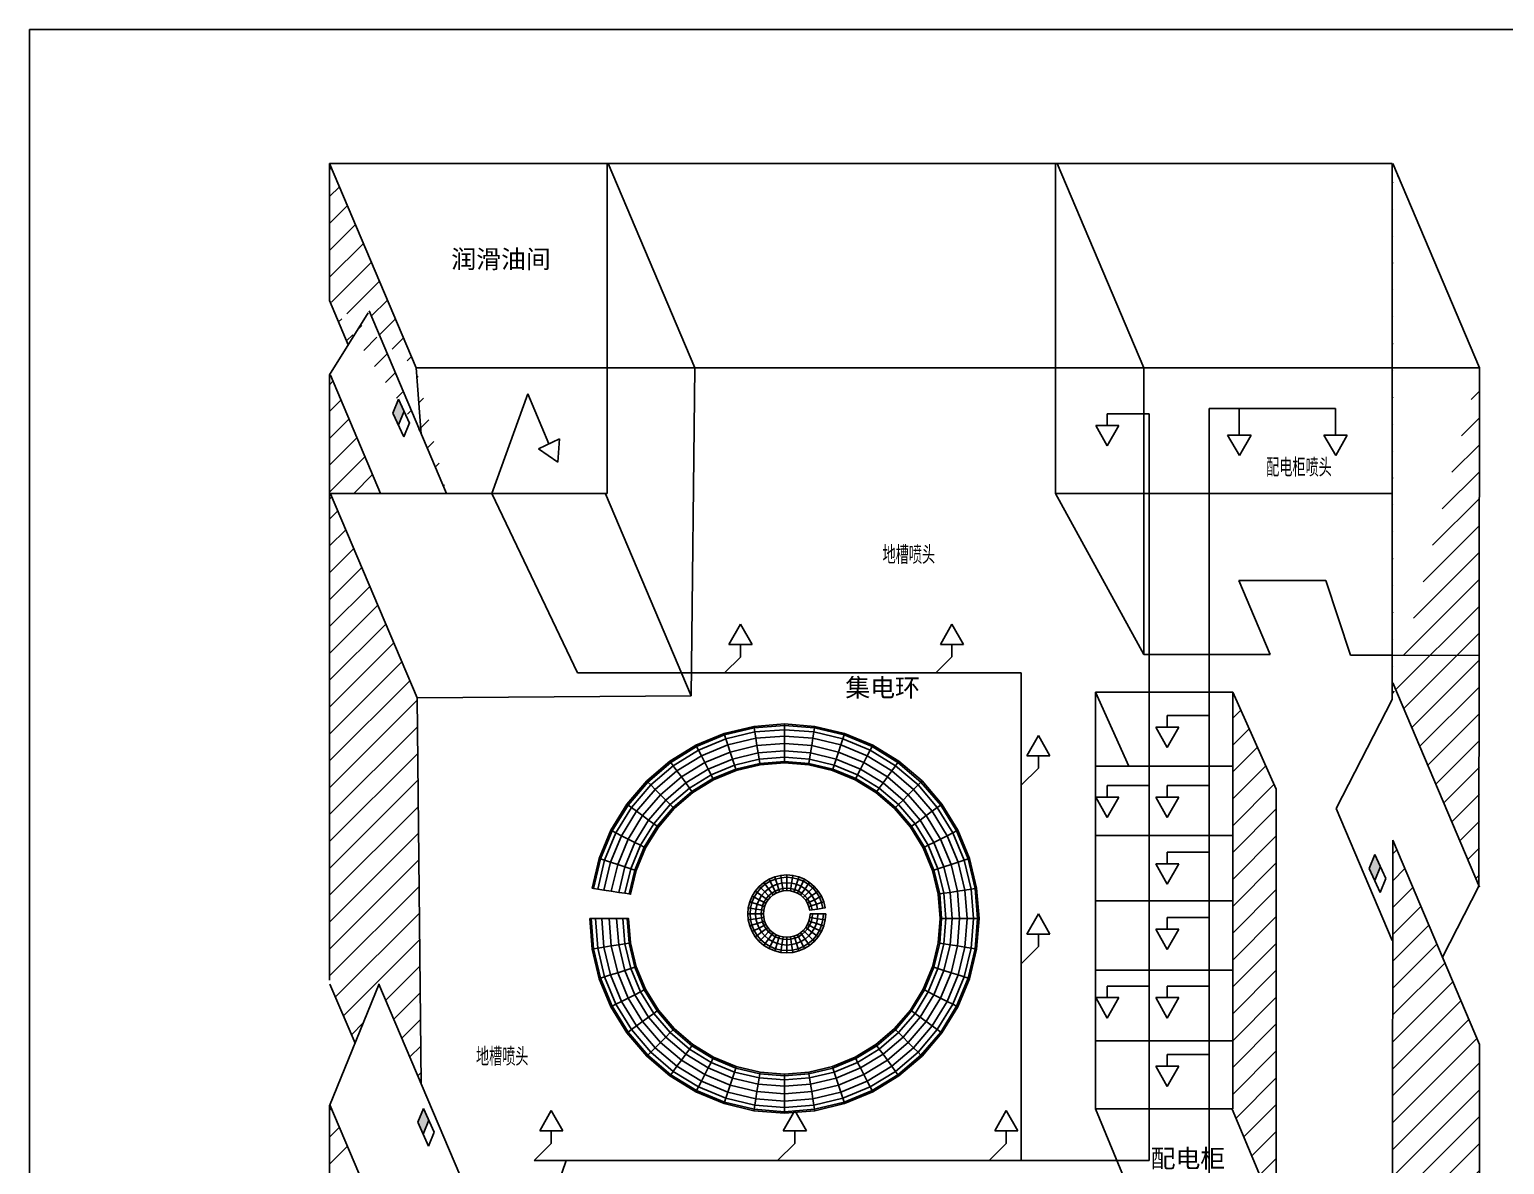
# Model space of a CAD drawing. Extents: x 62072 to 79005, y 47749 to 66939.
# Drawn here: x 71157 to 76006, y 63206 to 66939 of the extents above; entities that cross this region are included whole.
import ezdxf

# ---------------------------------------------------------------- set-up
doc = ezdxf.new("R2010")
doc.units = 0
doc.header["$LTSCALE"] = 1000
doc.header["$MEASUREMENT"] = 0
doc.layers.get('0').update_dxf_attribs({"linetype": 'CONTINUOUS'})
doc.styles.get("Standard").update_dxf_attribs({"font": 'GBENOR', "bigfont": 'GBCBIG'})
pattern_1 = [(45, (57672.68, 54304.64), (-44.19417, 44.19417), [])]

msp = doc.modelspace()

# ---------------------------------------------------------------- hatches: boundary and pattern name
h = msp.add_hatch()
h.set_pattern_fill('ANSI31', color=256, scale=500, style=0)
h.set_pattern_definition(pattern_1)
edge = h.paths.add_edge_path()
edge.add_line((72143.8, 66498), (72428.5, 65826.1))
edge.add_line((72143.8, 66045.1), (72143.8, 66498))
edge.add_line((72143.8, 66047.7), (72205.4, 65902.2))
edge.add_line((72143.8, 65803.5), (72271.1, 66007.4))
edge.add_line((72273.8, 66013), (72528, 65413.1))
edge.add_line((72428.5, 65826.1), (72445.2, 65608.4))
h = msp.add_hatch()
h.set_pattern_fill('ANSI31', color=256, scale=500, style=0)
h.set_pattern_definition(pattern_1)
edge = h.paths.add_edge_path()
edge.add_line((75639, 66498), (75923.6, 65826.1))
edge.add_line((75636.4, 66498), (75636.4, 64735))
edge.add_line((75923.6, 65826.1), (75923.6, 64118.4))
edge.add_line((75639, 64790.2), (75923.6, 64118.4))
for points in [[(72370.8, 65723.1), (72352.3, 65677.3), (72370, 65638.1), (72388.6, 65683.9)], [(75580.4, 64225), (75561.8, 64179.2), (75579.5, 64140), (75598.1, 64185.9)], [(72452.3, 63390.5), (72433.7, 63344.7), (72451.4, 63305.6), (72470, 63351.4)]]:
    msp.add_hatch(color=256).paths.add_polyline_path(points)
h = msp.add_hatch()
h.set_pattern_fill('ANSI31,_O', color=256, scale=500)
h.set_pattern_definition(pattern_1)
edge = h.paths.add_edge_path()
edge.add_line((75256, 63041.4), (75256.1, 64440.8))
edge.add_line((75112.7, 64759), (75256.1, 64440.8))
edge.add_line((75112.7, 64759), (75112.7, 63388.9))
edge.add_line((75111.4, 63387.8), (75256.1, 63041.3))
h = msp.add_hatch()
h.set_pattern_fill('ANSI31', color=256, scale=500, style=0)
h.set_pattern_definition(pattern_1)
edge = h.paths.add_edge_path()
edge.add_line((75639, 64272.7), (75636.4, 62161.6))
edge.add_line((75639, 64272.7), (75923.6, 63600.9))
edge.add_line((75923.6, 63600.9), (75923.6, 61504))
edge.add_line((75639, 62175.9), (75923.6, 61504))

# ---------------------------------------------------------------- linework, layer by layer
for p, q in [((71157.4, 66938.9), (79005.4, 66938.9)), ((71157.4, 66938.9), (71157.4, 61058.3)), ((72143.8, 66498), (72428.5, 65826.1)), ((72143.8, 66045.1), (72143.8, 66498)), ((72143.8, 66498), (75636.4, 66498)), ((72143.8, 66045.1), (72143.8, 66498)), ((72143.8, 66498), (75636.4, 66498)), ((73056.5, 66498), (73056.5, 65413.1)), ((73060.1, 66498), (73344.8, 65826.1)), ((74530.4, 66498), (74530.4, 65412.7)), ((74535.9, 66498), (74820.6, 65826.1)), ((75636.4, 66498), (75636.4, 64735)), ((75636.4, 66498), (75636.4, 64735)), ((75639, 66498), (75923.6, 65826.1)), ((72143.8, 66047.7), (72205.4, 65902.2)), ((72143.8, 65803.5), (72271.1, 66007.4)), ((72273.8, 66013), (72528, 65413.1)), ((72146.4, 65802.1), (72311.2, 65413.1)), ((72428.5, 65826.1), (72445.2, 65608.4)), ((72428.5, 65826.1), (73056.5, 65826.1)), ((73344.8, 65826.1), (73056.5, 65826.1)), ((73344.8, 65826.1), (73332.6, 64747.4)), ((73344.8, 65826.1), (74530.4, 65826.1)), ((74530.4, 65826.1), (74820.6, 65826.1)), ((74820.6, 65826.1), (74820.6, 64883.6)), ((74820.6, 65826.1), (75636.4, 65826.1)), ((75636.4, 65826.1), (75923.6, 65825.9)), ((75922.1, 64120.9), (75923.6, 65825.9)), ((72143.8, 65770.6), (72155, 65781.7)), ((72143.8, 65682.2), (72181.3, 65719.7)), ((72352.3, 65677.3), (72370.8, 65723.1)), ((72370.8, 65723.1), (72406.4, 65644.5)), ((72143.8, 65593.8), (72207.6, 65657.6)), ((72352.2, 65677.4), (72387.8, 65598.8)), ((72370, 65638.1), (72388.6, 65683.9)), ((72387.8, 65598.8), (72406.4, 65644.7)), ((74662.3, 65635.9), (74700.3, 65569)), ((74662.3, 65635.9), (74738.3, 65635.9)), ((74738.3, 65635.9), (74700.3, 65569)), ((75135.2, 65538.1), (75096, 65604.3)), ((75172.9, 65604.1), (75096, 65604.3)), ((75451.8, 65538.1), (75412.6, 65604.3)), ((75489.5, 65604.1), (75412.6, 65604.3)), ((72143.8, 65505.4), (72233.9, 65595.5)), ((72830.7, 65559.8), (72899.5, 65592.3)), ((72830.7, 65559.8), (72893.7, 65515.6)), ((72899.5, 65592.3), (72893.7, 65515.6)), ((75172.9, 65604.1), (75135.2, 65538.1)), ((75489.5, 65604.1), (75451.8, 65538.1)), ((72143.8, 65417), (72260.2, 65533.4)), ((72223.2, 65413.1), (72285, 65474.9)), ((73056.5, 65413.1), (72143.8, 65413.1)), ((72146.9, 65412.1), (72431.6, 64740.3)), ((73051, 65412.1), (73332.6, 64747.4)), ((74530.4, 65412.7), (75636.4, 65412.7)), ((74530.4, 65412.7), (74820.6, 64883.6)), ((72143.8, 65394.4), (72151.3, 65401.8)), ((72143.8, 65328.6), (72170.9, 65355.7)), ((72143.8, 65328.6), (72170.9, 65355.7)), ((72143.8, 65240.2), (72197.2, 65293.6)), ((72143.8, 65240.2), (72197.2, 65293.6)), ((72143.8, 65151.9), (72223.5, 65231.5)), ((72143.8, 65151.9), (72223.5, 65231.5)), ((72143.8, 65063.5), (72249.8, 65169.4)), ((72143.8, 65063.5), (72249.8, 65169.4)), ((75132.7, 65126.1), (75235.5, 64883.6)), ((75132.7, 65126.1), (75419, 65126.1)), ((75419, 65126.1), (75500.1, 64880.5)), ((72143.8, 64975.1), (72276.1, 65107.3)), ((72143.8, 64975.1), (72276.1, 65107.3)), ((72143.8, 64886.7), (72302.4, 65045.2)), ((72143.8, 64886.7), (72302.4, 65045.2)), ((72143.8, 64798.3), (72328.7, 64983.2)), ((72143.8, 64798.3), (72328.7, 64983.2)), ((73456.8, 64916.2), (73494.9, 64983.1)), ((73532.9, 64916.2), (73494.9, 64983.1)), ((74151.8, 64916.3), (74189.8, 64983.2)), ((74227.8, 64916.3), (74189.8, 64983.2)), ((72143.8, 64709.9), (72355, 64921.1)), ((72143.8, 64709.9), (72355, 64921.1)), ((73456.8, 64916.2), (73532.9, 64916.2)), ((74151.8, 64916.3), (74227.8, 64916.3)), ((74820.6, 64883.6), (75235.5, 64883.6)), ((75500.1, 64880.5), (75636.4, 64880.5)), ((75636.4, 64880.5), (75922.8, 64880.2)), ((72143.8, 64621.5), (72381.3, 64859)), ((72143.8, 64621.5), (72381.3, 64859)), ((72143.8, 64533.1), (72407.6, 64796.9)), ((72143.8, 64533.1), (72407.6, 64796.9)), ((75639, 64790.2), (75923.6, 64118.4)), ((72143.8, 64444.8), (72431.7, 64732.6)), ((72431.6, 64740.3), (73332.6, 64747.4)), ((72431.6, 64740.3), (72445, 63471.4)), ((74662, 64759), (74771.5, 64516)), ((74662, 63388.9), (74662, 64759)), ((74662, 64759), (75112.7, 64759)), ((75112.7, 64759), (75112.7, 63388.9)), ((75112.7, 64759), (75256.1, 64440.8)), ((75636.4, 64735), (75452.8, 64377.2)), ((72143.8, 64356.4), (72432.6, 64645.1)), ((74859.7, 64644.1), (74897.7, 64577.2)), ((74859.7, 64644.1), (74935.8, 64644.1)), ((74935.8, 64644.1), (74897.7, 64577.2)), ((74435.8, 64550.4), (74473.9, 64617.3)), ((74511.9, 64550.4), (74473.9, 64617.3)), ((72143.8, 64268), (72433.5, 64557.7)), ((74435.8, 64550.4), (74511.9, 64550.4)), ((74662, 64516), (75112.7, 64516)), ((72143.8, 64179.6), (72434.4, 64470.2)), ((75256, 63041.4), (75256.1, 64440.8)), ((74662.3, 64414.3), (74700.3, 64347.4)), ((74662.3, 64414.3), (74738.3, 64414.3)), ((74738.3, 64414.3), (74700.3, 64347.4)), ((74859.7, 64414.3), (74897.7, 64347.4)), ((74859.7, 64414.3), (74935.8, 64414.3)), ((74935.8, 64414.3), (74897.7, 64347.4)), ((72143.8, 64091.2), (72435.4, 64382.7)), ((75452.8, 64377.2), (75636.4, 63942.7)), ((72143.8, 64002.8), (72436.3, 64295.3)), ((74662, 64287.5), (75112.7, 64287.5)), ((75639, 64272.7), (75636.4, 62161.6)), ((75639, 64272.7), (75923.6, 63600.9)), ((72143.8, 63914.4), (72437.2, 64207.8)), ((75561.8, 64179.2), (75580.4, 64225)), ((75580.4, 64225), (75616, 64146.5)), ((74859.7, 64195.2), (74897.7, 64128.3)), ((74859.7, 64195.2), (74935.8, 64195.2)), ((74935.8, 64195.2), (74897.7, 64128.3)), ((75561.7, 64179.3), (75597.4, 64100.8)), ((75579.5, 64140), (75598.1, 64185.9)), ((72143.8, 63826), (72438.1, 64120.3)), ((75597.4, 64100.8), (75615.9, 64146.6)), ((75922.1, 64120.9), (75802.2, 63887.3)), ((74662, 64073.3), (75112.7, 64073.3)), ((72163.1, 63756.9), (72439, 64032.9)), ((74435.8, 63963.6), (74473.9, 64030.5)), ((74511.9, 63963.6), (74473.9, 64030.5)), ((74435.8, 63963.6), (74511.9, 63963.6)), ((74859.7, 63979.9), (74897.7, 63913)), ((74859.7, 63979.9), (74935.8, 63979.9)), ((74935.8, 63979.9), (74897.7, 63913)), ((72189.4, 63694.8), (72440, 63945.4)), ((72328.7, 63745.8), (72440.9, 63857.9)), ((74662, 63845.2), (75112.7, 63845.2)), ((72143.8, 63398.6), (72306.5, 63800.3)), ((72145, 63799.4), (72227.4, 63605)), ((72306, 63799.4), (72590.7, 63127.5)), ((72355, 63683.7), (72441.8, 63770.5)), ((74662.3, 63754.5), (74700.3, 63687.6)), ((74662.3, 63754.5), (74738.3, 63754.5)), ((74738.3, 63754.5), (74700.3, 63687.6)), ((74859.7, 63754.5), (74897.7, 63687.6)), ((74859.7, 63754.5), (74935.8, 63754.5)), ((74935.8, 63754.5), (74897.7, 63687.6)), ((72215.7, 63632.7), (72254.3, 63671.3)), ((72381.3, 63621.6), (72442.7, 63683)), ((72407.6, 63559.5), (72443.7, 63595.5)), ((74662, 63612.4), (75112.7, 63612.4)), ((75923.6, 63600.9), (75923.6, 61504)), ((74859.7, 63529.4), (74897.7, 63462.5)), ((74859.7, 63529.4), (74935.8, 63529.4)), ((74935.8, 63529.4), (74897.7, 63462.5)), ((72433.9, 63497.4), (72444.6, 63508.1)), ((72143.8, 62161.6), (72143.8, 63398.6)), ((72143.8, 63384.1), (72150.1, 63390.4)), ((72145, 63402.5), (72412.5, 62771.2)), ((72433.7, 63344.7), (72452.3, 63390.5)), ((72452.3, 63390.5), (72487.9, 63312)), ((72834.6, 63316.2), (72872.6, 63383)), ((72910.7, 63316.2), (72872.6, 63383)), ((73635.2, 63316.2), (73673.3, 63383.1)), ((73711.3, 63316.2), (73673.3, 63383.1)), ((74330.2, 63316.3), (74368.2, 63383.2)), ((74406.2, 63316.3), (74368.2, 63383.2)), ((74662, 63388.9), (75112.7, 63388.9)), ((74662, 63388.9), (74805.7, 63041.3)), ((75111.4, 63387.8), (75256.1, 63041.3)), ((72143.8, 63295.7), (72176.4, 63328.3)), ((72433.6, 63344.8), (72469.3, 63266.3)), ((72451.4, 63305.6), (72470, 63351.4)), ((72469.3, 63266.3), (72487.8, 63312.1)), ((72834.6, 63316.2), (72910.7, 63316.2)), ((73635.2, 63316.2), (73711.3, 63316.2)), ((74330.2, 63316.3), (74406.2, 63316.3)), ((72143.8, 63207.3), (72202.7, 63266.2))]:
    msp.add_line(p, q)
at = {"color": 1}
for p, q in [((72677.7, 65413.1), (72795.3, 65740.8)), ((72795.3, 65740.8), (72865.1, 65576)), ((74700.3, 65674.3), (74838.2, 65674.3)), ((74700.3, 65674.3), (74700.3, 65635.9)), ((74838.2, 65674.3), (74838.2, 64516)), ((75035.7, 65692.1), (75035.7, 62918.9)), ((75035.7, 65692.1), (75451, 65692.1)), ((75134.4, 65692.1), (75134.4, 65604.2)), ((75451, 65692.1), (75451, 65604.2)), ((72677.7, 65413.1), (72959.1, 64822.8)), ((73494.9, 64874.9), (73494.9, 64916.2)), ((74189.8, 64875), (74189.8, 64916.3)), ((73442.4, 64822.8), (73494.9, 64874.9)), ((74137.2, 64822.8), (74189.8, 64875)), ((72959.1, 64822.8), (74417.4, 64822.8)), ((74417.4, 64822.8), (74417.4, 63218.9)), ((74897.7, 64682.5), (75035.7, 64682.5)), ((74897.7, 64682.5), (74897.7, 64644.1)), ((74473.9, 64509.1), (74473.9, 64550.4)), ((74417.4, 64453), (74473.9, 64509.1)), ((74838.2, 64518.4), (74838.2, 63218.9)), ((74700.3, 64452.7), (74838.2, 64452.7)), ((74700.3, 64452.7), (74700.3, 64414.3)), ((74897.7, 64452.7), (75035.7, 64452.7)), ((74897.7, 64452.7), (74897.7, 64414.3)), ((74897.7, 64233.5), (75035.7, 64233.5)), ((74897.7, 64233.5), (74897.7, 64195.2)), ((74897.7, 64018.3), (75035.7, 64018.3)), ((74897.7, 64018.3), (74897.7, 63979.9)), ((74473.9, 63922.3), (74473.9, 63963.6)), ((74417.4, 63866.2), (74473.9, 63922.3)), ((74700.3, 63792.8), (74838.2, 63792.8)), ((74700.3, 63792.8), (74700.3, 63754.5)), ((74897.7, 63792.8), (75035.7, 63792.8)), ((74897.7, 63792.8), (74897.7, 63754.5)), ((74897.7, 63567.7), (75035.7, 63567.7)), ((74897.7, 63567.7), (74897.7, 63529.4)), ((72872.6, 63274.8), (72872.6, 63316.2)), ((73673.3, 63274.9), (73673.3, 63316.2)), ((74368.2, 63275), (74368.2, 63316.3)), ((72816.2, 63218.7), (72872.6, 63274.8)), ((73616.8, 63218.8), (73673.3, 63274.9)), ((74311.7, 63218.9), (74368.2, 63275)), ((72706, 62595.7), (72921.2, 63218.8)), ((74838.2, 63218.9), (72816.2, 63218.7))]:
    msp.add_line(p, q, dxfattribs=at)
msp.add_lwpolyline([(72143.8, 63812.1), (72143.8, 65803.5)])
at = {"lineweight": 80}
for points in [[(75448.8, 65448.4, 0, 0, 0), (75211.1, 65448.4, 0, 0, 0), (75170.4, 65525.6, 13.3, 0, 0), (75147.2, 65569.8, 0, 0, 0)], [(73982.9, 65137.3, 0, 0, 0), (74114.3, 65137.3, 0, 0, 0), (74155, 65060.1, 13.3, 0, 0), (74178.3, 65015.9, 0, 0, 0)], [(72646.2, 63486.8, 0, 0, 0), (72777.6, 63486.8, 0, 0, 0), (72818.3, 63409.6, 13.3, 0, 0), (72841.5, 63365.4, 0, 0, 0)]]:
    msp.add_lwpolyline(points, format="xyseb", dxfattribs=at)
msp.add_lwpolyline([(74096.7, 64721.5, 0, 0, 0), (73837.9, 64721.5, 0, 0, 0), (73739.3, 64651.8, 13.3, 0, 0), (73698.5, 64623, 0, 0, 0)], format="xyseb")

# ---------------------------------------------------------------- texts
at = {"char_height": 60, "attachment_point": 1}
for s, insert, width in [('{\\f\uffbfﾬￌ￥_GB2312|b0|i0|c134|p49;润滑油间}', (72543.7, 66213.8), 327.339), ('配电柜喷头', (75222.6, 65528.3), 778.513), ('地槽喷头', (73961.7, 65240.9), 778.513), ('{\\f\uffbfﾬￌ￥_GB2312|b0|i0|c134|p49;集电环}', (73839.1, 64804.2), 275.596), ('地槽喷头', (72625, 63590.4), 778.513), ('{\\f\uffbfﾬￌ￥_GB2312|b0|i0|c134|p49;配电柜}', (74842.7, 63255.7), 275.596)]:
    msp.add_mtext(s, dxfattribs=dict(at, insert=insert, width=width))

# ---------------------------------------------------------------- meshes
mesh = msp.add_polymesh((9, 9))
for k, corner in enumerate([(74156.7, 64390.8, -67.5), (74152.7, 64388, -92), (74141.5, 64379.8, -112.7), (74124.7, 64367.6, -126.6), (74104.9, 64353.2, -131.5), (74085.1, 64338.8, -126.6), (74068.3, 64326.6, -112.7), (74057, 64318.5, -92), (74053.1, 64315.6, -67.5), (74091.4, 64467.2, -67.5), (74088, 64463.8, -92), (74078.2, 64454, -112.7), (74063.5, 64439.3, -126.6), (74046.2, 64422, -131.5), (74028.9, 64404.6, -126.6), (74014.2, 64390, -112.7), (74004.4, 64380.1, -92), (74000.9, 64376.7, -67.5), (74015.1, 64532.4, -67.5), (74012.2, 64528.5, -92), (74004.1, 64517.3, -112.7), (73991.9, 64500.5, -126.6), (73977.5, 64480.7, -131.5), (73963.1, 64460.8, -126.6), (73950.9, 64444, -112.7), (73942.7, 64432.8, -92), (73939.8, 64428.9, -67.5), (73929.4, 64584.9, -67.5), (73927.2, 64580.6, -92), (73920.9, 64568.2, -112.7), (73911.5, 64549.7, -126.6), (73900.4, 64527.9, -131.5), (73889.3, 64506.1, -126.6), (73879.8, 64487.6, -112.7), (73873.5, 64475.2, -92), (73871.3, 64470.9, -67.5), (73836.7, 64623.3, -67.5), (73835.2, 64618.7, -92), (73830.9, 64605.5, -112.7), (73824.5, 64585.8, -126.6), (73816.9, 64562.5, -131.5), (73809.3, 64539.2, -126.6), (73802.9, 64519.4, -112.7), (73798.6, 64506.2, -92), (73797.1, 64501.6, -67.5), (73739, 64646.8, -67.5), (73738.2, 64642, -92), (73736.1, 64628.3, -112.7), (73732.8, 64607.8, -126.6), (73729, 64583.6, -131.5), (73725.2, 64559.4, -126.6), (73721.9, 64538.9, -112.7), (73719.7, 64525.2, -92), (73719, 64520.4, -67.5), (73638.9, 64654.7, -67.5), (73638.9, 64649.8, -92), (73638.9, 64635.9, -112.7), (73638.9, 64615.1, -126.6), (73638.9, 64590.7, -131.5), (73638.9, 64566.2, -126.6), (73638.9, 64545.4, -112.7), (73638.9, 64531.5, -92), (73638.9, 64526.7, -67.5), (73538.8, 64646.8, -67.5), (73539.5, 64642, -92), (73541.7, 64628.3, -112.7), (73545, 64607.8, -126.6), (73548.8, 64583.6, -131.5), (73552.6, 64559.4, -126.6), (73555.9, 64538.9, -112.7), (73558, 64525.2, -92), (73558.8, 64520.4, -67.5), (73441.1, 64623.3, -67.5), (73442.6, 64618.7, -92), (73446.9, 64605.5, -112.7), (73453.3, 64585.8, -126.6), (73460.9, 64562.5, -131.5), (73468.5, 64539.2, -126.6), (73474.9, 64519.4, -112.7), (73479.2, 64506.2, -92), (73480.7, 64501.6, -67.5)]):
    mesh.set_mesh_vertex(divmod(k, 9), corner)
mesh = msp.add_polymesh((9, 8))
for k, corner in enumerate([(74053.1, 64315.6, -67.5), (74057, 64318.5, -43), (74068.3, 64326.6, -22.2), (74085.1, 64338.8, -8.4), (74104.9, 64353.2, -3.5), (74124.7, 64367.6, -8.4), (74141.5, 64379.8, -22.2), (74152.7, 64388, -43), (74000.9, 64376.7, -67.5), (74004.4, 64380.1, -43), (74014.2, 64390, -22.2), (74028.9, 64404.6, -8.4), (74046.2, 64422, -3.5), (74063.5, 64439.3, -8.4), (74078.2, 64454, -22.2), (74088, 64463.8, -43), (73939.8, 64428.9, -67.5), (73942.7, 64432.8, -43), (73950.9, 64444, -22.2), (73963.1, 64460.8, -8.4), (73977.5, 64480.7, -3.5), (73991.9, 64500.5, -8.4), (74004.1, 64517.3, -22.2), (74012.2, 64528.5, -43), (73871.3, 64470.9, -67.5), (73873.5, 64475.2, -43), (73879.8, 64487.6, -22.2), (73889.3, 64506.1, -8.4), (73900.4, 64527.9, -3.5), (73911.5, 64549.7, -8.4), (73920.9, 64568.2, -22.2), (73927.2, 64580.6, -43), (73797.1, 64501.6, -67.5), (73798.6, 64506.2, -43), (73802.9, 64519.4, -22.2), (73809.3, 64539.2, -8.4), (73816.9, 64562.5, -3.5), (73824.5, 64585.8, -8.4), (73830.9, 64605.5, -22.2), (73835.2, 64618.7, -43), (73719, 64520.4, -67.5), (73719.7, 64525.2, -43), (73721.9, 64538.9, -22.2), (73725.2, 64559.4, -8.4), (73729, 64583.6, -3.5), (73732.8, 64607.8, -8.4), (73736.1, 64628.3, -22.2), (73738.2, 64642, -43), (73638.9, 64526.7, -67.5), (73638.9, 64531.5, -43), (73638.9, 64545.4, -22.2), (73638.9, 64566.2, -8.4), (73638.9, 64590.7, -3.5), (73638.9, 64615.1, -8.4), (73638.9, 64635.9, -22.2), (73638.9, 64649.8, -43), (73558.8, 64520.4, -67.5), (73558, 64525.2, -43), (73555.9, 64538.9, -22.2), (73552.6, 64559.4, -8.4), (73548.8, 64583.6, -3.5), (73545, 64607.8, -8.4), (73541.7, 64628.3, -22.2), (73539.5, 64642, -43), (73480.7, 64501.6, -67.5), (73479.2, 64506.2, -43), (73474.9, 64519.4, -22.2), (73468.5, 64539.2, -8.4), (73460.9, 64562.5, -3.5), (73453.3, 64585.8, -8.4), (73446.9, 64605.5, -22.2), (73442.6, 64618.7, -43)]):
    mesh.set_mesh_vertex(divmod(k, 8), corner)
mesh = msp.add_polymesh((8, 9))
for k, corner in enumerate([(73441.1, 64623.3, -67.5), (73442.6, 64618.7, -92), (73446.9, 64605.5, -112.7), (73453.3, 64585.8, -126.6), (73460.9, 64562.5, -131.5), (73468.5, 64539.2, -126.6), (73474.9, 64519.4, -112.7), (73479.2, 64506.2, -92), (73480.7, 64501.6, -67.5), (73348.3, 64584.9, -67.5), (73350.5, 64580.6, -92), (73356.8, 64568.2, -112.7), (73366.3, 64549.7, -126.6), (73377.4, 64527.9, -131.5), (73388.5, 64506.1, -126.6), (73397.9, 64487.6, -112.7), (73404.2, 64475.2, -92), (73406.4, 64470.9, -67.5), (73262.7, 64532.4, -67.5), (73265.6, 64528.5, -92), (73273.7, 64517.3, -112.7), (73285.9, 64500.5, -126.6), (73300.3, 64480.7, -131.5), (73314.7, 64460.8, -126.6), (73326.9, 64444, -112.7), (73335.1, 64432.8, -92), (73337.9, 64428.9, -67.5), (73186.3, 64467.2, -67.5), (73189.8, 64463.8, -92), (73199.6, 64454, -112.7), (73214.3, 64439.3, -126.6), (73231.6, 64422, -131.5), (73248.9, 64404.6, -126.6), (73263.6, 64390, -112.7), (73273.4, 64380.1, -92), (73276.9, 64376.7, -67.5), (73121.1, 64390.8, -67.5), (73125.1, 64388, -92), (73136.3, 64379.8, -112.7), (73153.1, 64367.6, -126.6), (73172.9, 64353.2, -131.5), (73192.7, 64338.8, -126.6), (73209.5, 64326.6, -112.7), (73220.7, 64318.5, -92), (73224.7, 64315.6, -67.5), (73068.6, 64305.2, -67.5), (73073, 64303, -92), (73085.3, 64296.7, -112.7), (73103.8, 64287.3, -126.6), (73125.7, 64276.2, -131.5), (73147.5, 64265, -126.6), (73166, 64255.6, -112.7), (73178.4, 64249.3, -92), (73182.7, 64247.1, -67.5), (73030.2, 64212.4, -67.5), (73034.8, 64210.9, -92), (73048, 64206.6, -112.7), (73067.8, 64200.2, -126.6), (73091.1, 64192.7, -131.5), (73114.4, 64185.1, -126.6), (73134.1, 64178.7, -112.7), (73147.3, 64174.4, -92), (73151.9, 64172.9, -67.5), (73006.8, 64114.8, -67.5), (73011.6, 64114, -92), (73025.3, 64111.8, -112.7), (73045.8, 64108.6, -126.6), (73070, 64104.8, -131.5), (73094.2, 64100.9, -126.6), (73114.7, 64097.7, -112.7), (73128.4, 64095.5, -92), (73133.2, 64094.8, -67.5)]):
    mesh.set_mesh_vertex(divmod(k, 9), corner)
mesh = msp.add_polymesh((8, 8))
for k, corner in enumerate([(73480.7, 64501.6, -67.5), (73479.2, 64506.2, -43), (73474.9, 64519.4, -22.2), (73468.5, 64539.2, -8.4), (73460.9, 64562.5, -3.5), (73453.3, 64585.8, -8.4), (73446.9, 64605.5, -22.2), (73442.6, 64618.7, -43), (73406.4, 64470.9, -67.5), (73404.2, 64475.2, -43), (73397.9, 64487.6, -22.2), (73388.5, 64506.1, -8.4), (73377.4, 64527.9, -3.5), (73366.3, 64549.7, -8.4), (73356.8, 64568.2, -22.2), (73350.5, 64580.6, -43), (73337.9, 64428.9, -67.5), (73335.1, 64432.8, -43), (73326.9, 64444, -22.2), (73314.7, 64460.8, -8.4), (73300.3, 64480.7, -3.5), (73285.9, 64500.5, -8.4), (73273.7, 64517.3, -22.2), (73265.6, 64528.5, -43), (73276.9, 64376.7, -67.5), (73273.4, 64380.1, -43), (73263.6, 64390, -22.2), (73248.9, 64404.6, -8.4), (73231.6, 64422, -3.5), (73214.3, 64439.3, -8.4), (73199.6, 64454, -22.2), (73189.8, 64463.8, -43), (73224.7, 64315.6, -67.5), (73220.7, 64318.5, -43), (73209.5, 64326.6, -22.2), (73192.7, 64338.8, -8.4), (73172.9, 64353.2, -3.5), (73153.1, 64367.6, -8.4), (73136.3, 64379.8, -22.2), (73125.1, 64388, -43), (73182.7, 64247.1, -67.5), (73178.4, 64249.3, -43), (73166, 64255.6, -22.2), (73147.5, 64265, -8.4), (73125.7, 64276.2, -3.5), (73103.8, 64287.3, -8.4), (73085.3, 64296.7, -22.2), (73073, 64303, -43), (73151.9, 64172.9, -67.5), (73147.3, 64174.4, -43), (73134.1, 64178.7, -22.2), (73114.4, 64185.1, -8.4), (73091.1, 64192.7, -3.5), (73067.8, 64200.2, -8.4), (73048, 64206.6, -22.2), (73034.8, 64210.9, -43), (73133.2, 64094.8, -67.5), (73128.4, 64095.5, -43), (73114.7, 64097.7, -22.2), (73094.2, 64100.9, -8.4), (73070, 64104.8, -3.5), (73045.8, 64108.6, -8.4), (73025.3, 64111.8, -22.2), (73011.6, 64114, -43)]):
    mesh.set_mesh_vertex(divmod(k, 8), corner)
mesh = msp.add_polymesh((9, 9))
for k, corner in enumerate([(74156.7, 63638.5, -67.5), (74152.7, 63641.3, -92), (74141.5, 63649.5, -112.7), (74124.7, 63661.7, -126.6), (74104.9, 63676.1, -131.5), (74085.1, 63690.5, -126.6), (74068.3, 63702.7, -112.7), (74057, 63710.8, -92), (74053.1, 63713.7, -67.5), (74209.1, 63724.1, -67.5), (74204.8, 63726.3, -92), (74192.4, 63732.6, -112.7), (74173.9, 63742, -126.6), (74152.1, 63753.2, -131.5), (74130.3, 63764.3, -126.6), (74111.8, 63773.7, -112.7), (74099.4, 63780, -92), (74095.1, 63782.2, -67.5), (74247.6, 63816.9, -67.5), (74242.9, 63818.4, -92), (74229.7, 63822.7, -112.7), (74210, 63829.1, -126.6), (74186.7, 63836.7, -131.5), (74163.4, 63844.2, -126.6), (74143.7, 63850.6, -112.7), (74130.5, 63854.9, -92), (74125.8, 63856.4, -67.5), (74271, 63914.5, -67.5), (74266.2, 63915.3, -92), (74252.5, 63917.5, -112.7), (74232, 63920.7, -126.6), (74207.8, 63924.6, -131.5), (74183.6, 63928.4, -126.6), (74163.1, 63931.6, -112.7), (74149.4, 63933.8, -92), (74144.6, 63934.6, -67.5), (74278.9, 64014.7, -67.5), (74274, 64014.7, -92), (74260.1, 64014.7, -112.7), (74239.4, 64014.7, -126.6), (74214.9, 64014.7, -131.5), (74190.4, 64014.7, -126.6), (74169.6, 64014.7, -112.7), (74155.8, 64014.7, -92), (74150.9, 64014.7, -67.5), (74271, 64114.8, -67.5), (74266.2, 64114, -92), (74252.5, 64111.8, -112.7), (74232, 64108.6, -126.6), (74207.8, 64104.8, -131.5), (74183.6, 64100.9, -126.6), (74163.1, 64097.7, -112.7), (74149.4, 64095.5, -92), (74144.6, 64094.8, -67.5), (74247.6, 64212.4, -67.5), (74242.9, 64210.9, -92), (74229.7, 64206.6, -112.7), (74210, 64200.2, -126.6), (74186.7, 64192.7, -131.5), (74163.4, 64185.1, -126.6), (74143.7, 64178.7, -112.7), (74130.5, 64174.4, -92), (74125.8, 64172.9, -67.5), (74209.1, 64305.2, -67.5), (74204.8, 64303, -92), (74192.4, 64296.7, -112.7), (74173.9, 64287.3, -126.6), (74152.1, 64276.2, -131.5), (74130.3, 64265, -126.6), (74111.8, 64255.6, -112.7), (74099.4, 64249.3, -92), (74095.1, 64247.1, -67.5), (74156.7, 64390.8, -67.5), (74152.7, 64388, -92), (74141.5, 64379.8, -112.7), (74124.7, 64367.6, -126.6), (74104.9, 64353.2, -131.5), (74085.1, 64338.8, -126.6), (74068.3, 64326.6, -112.7), (74057, 64318.5, -92), (74053.1, 64315.6, -67.5)]):
    mesh.set_mesh_vertex(divmod(k, 9), corner)
mesh = msp.add_polymesh((9, 8))
for k, corner in enumerate([(74053.1, 63713.7, -67.5), (74057, 63710.8, -43), (74068.3, 63702.7, -22.2), (74085.1, 63690.5, -8.4), (74104.9, 63676.1, -3.5), (74124.7, 63661.7, -8.4), (74141.5, 63649.5, -22.2), (74152.7, 63641.3, -43), (74095.1, 63782.2, -67.5), (74099.4, 63780, -43), (74111.8, 63773.7, -22.2), (74130.3, 63764.3, -8.4), (74152.1, 63753.2, -3.5), (74173.9, 63742, -8.4), (74192.4, 63732.6, -22.2), (74204.8, 63726.3, -43), (74125.8, 63856.4, -67.5), (74130.5, 63854.9, -43), (74143.7, 63850.6, -22.2), (74163.4, 63844.2, -8.4), (74186.7, 63836.7, -3.5), (74210, 63829.1, -8.4), (74229.7, 63822.7, -22.2), (74242.9, 63818.4, -43), (74144.6, 63934.6, -67.5), (74149.4, 63933.8, -43), (74163.1, 63931.6, -22.2), (74183.6, 63928.4, -8.4), (74207.8, 63924.6, -3.5), (74232, 63920.7, -8.4), (74252.5, 63917.5, -22.2), (74266.2, 63915.3, -43), (74150.9, 64014.7, -67.5), (74155.8, 64014.7, -43), (74169.6, 64014.7, -22.2), (74190.4, 64014.7, -8.4), (74214.9, 64014.7, -3.5), (74239.4, 64014.7, -8.4), (74260.1, 64014.7, -22.2), (74274, 64014.7, -43), (74144.6, 64094.8, -67.5), (74149.4, 64095.5, -43), (74163.1, 64097.7, -22.2), (74183.6, 64100.9, -8.4), (74207.8, 64104.8, -3.5), (74232, 64108.6, -8.4), (74252.5, 64111.8, -22.2), (74266.2, 64114, -43), (74125.8, 64172.9, -67.5), (74130.5, 64174.4, -43), (74143.7, 64178.7, -22.2), (74163.4, 64185.1, -8.4), (74186.7, 64192.7, -3.5), (74210, 64200.2, -8.4), (74229.7, 64206.6, -22.2), (74242.9, 64210.9, -43), (74095.1, 64247.1, -67.5), (74099.4, 64249.3, -43), (74111.8, 64255.6, -22.2), (74130.3, 64265, -8.4), (74152.1, 64276.2, -3.5), (74173.9, 64287.3, -8.4), (74192.4, 64296.7, -22.2), (74204.8, 64303, -43), (74053.1, 64315.6, -67.5), (74057, 64318.5, -43), (74068.3, 64326.6, -22.2), (74085.1, 64338.8, -8.4), (74104.9, 64353.2, -3.5), (74124.7, 64367.6, -8.4), (74141.5, 64379.8, -22.2), (74152.7, 64388, -43)]):
    mesh.set_mesh_vertex(divmod(k, 8), corner)
mesh = msp.add_polymesh((9, 8))
for k, corner in enumerate([(73584.7, 64075.2, -135), (73578.6, 64079.6, -153.1), (73563.9, 64090.3, -160.6), (73549.3, 64100.9, -153.1), (73543.2, 64105.3, -135), (73549.3, 64100.9, -116.9), (73563.9, 64090.3, -109.4), (73578.6, 64079.6, -116.9), (73592.5, 64084.4, -135), (73587.2, 64089.7, -153.1), (73574.4, 64102.5, -160.6), (73561.6, 64115.3, -153.1), (73556.3, 64120.6, -135), (73561.6, 64115.3, -116.9), (73574.4, 64102.5, -109.4), (73587.2, 64089.7, -116.9), (73601.6, 64092.2, -135), (73597.2, 64098.3, -153.1), (73586.6, 64112.9, -160.6), (73576, 64127.6, -153.1), (73571.5, 64133.6, -135), (73576, 64127.6, -116.9), (73586.6, 64112.9, -109.4), (73597.2, 64098.3, -116.9), (73611.9, 64098.5, -135), (73608.5, 64105.2, -153.1), (73600.3, 64121.3, -160.6), (73592.1, 64137.4, -153.1), (73588.7, 64144.1, -135), (73592.1, 64137.4, -116.9), (73600.3, 64121.3, -109.4), (73608.5, 64105.2, -116.9), (73623.1, 64103.1, -135), (73620.7, 64110.2, -153.1), (73615.1, 64127.5, -160.6), (73609.5, 64144.7, -153.1), (73607.2, 64151.8, -135), (73609.5, 64144.7, -116.9), (73615.1, 64127.5, -109.4), (73620.7, 64110.2, -116.9), (73634.8, 64105.9, -135), (73633.6, 64113.3, -153.1), (73630.8, 64131.2, -160.6), (73627.9, 64149.1, -153.1), (73626.8, 64156.5, -135), (73627.9, 64149.1, -116.9), (73630.8, 64131.2, -109.4), (73633.6, 64113.3, -116.9), (73646.8, 64106.9, -135), (73646.8, 64114.4, -153.1), (73646.8, 64132.5, -160.6), (73646.8, 64150.6, -153.1), (73646.8, 64158.1, -135), (73646.8, 64150.6, -116.9), (73646.8, 64132.5, -109.4), (73646.8, 64114.4, -116.9), (73658.8, 64105.9, -135), (73660, 64113.3, -153.1), (73662.8, 64131.2, -160.6), (73665.6, 64149.1, -153.1), (73666.8, 64156.5, -135), (73665.6, 64149.1, -116.9), (73662.8, 64131.2, -109.4), (73660, 64113.3, -116.9), (73670.5, 64103.1, -135), (73672.8, 64110.2, -153.1), (73678.4, 64127.5, -160.6), (73684, 64144.7, -153.1), (73686.3, 64151.8, -135), (73684, 64144.7, -116.9), (73678.4, 64127.5, -109.4), (73672.8, 64110.2, -116.9)]):
    mesh.set_mesh_vertex(divmod(k, 8), corner)
mesh = msp.add_polymesh((8, 8))
for k, corner in enumerate([(73670.5, 64103.1, -135), (73672.8, 64110.2, -153.1), (73678.4, 64127.5, -160.6), (73684, 64144.7, -153.1), (73686.3, 64151.8, -135), (73684, 64144.7, -116.9), (73678.4, 64127.5, -109.4), (73672.8, 64110.2, -116.9), (73681.7, 64098.5, -135), (73685.1, 64105.2, -153.1), (73693.3, 64121.3, -160.6), (73701.5, 64137.4, -153.1), (73704.9, 64144.1, -135), (73701.5, 64137.4, -116.9), (73693.3, 64121.3, -109.4), (73685.1, 64105.2, -116.9), (73691.9, 64092.2, -135), (73696.3, 64098.3, -153.1), (73707, 64112.9, -160.6), (73717.6, 64127.6, -153.1), (73722, 64133.6, -135), (73717.6, 64127.6, -116.9), (73707, 64112.9, -109.4), (73696.3, 64098.3, -116.9), (73701.1, 64084.4, -135), (73706.4, 64089.7, -153.1), (73719.2, 64102.5, -160.6), (73732, 64115.3, -153.1), (73737.3, 64120.6, -135), (73732, 64115.3, -116.9), (73719.2, 64102.5, -109.4), (73706.4, 64089.7, -116.9), (73708.9, 64075.2, -135), (73715, 64079.6, -153.1), (73729.6, 64090.3, -160.6), (73744.3, 64100.9, -153.1), (73750.3, 64105.3, -135), (73744.3, 64100.9, -116.9), (73729.6, 64090.3, -109.4), (73715, 64079.6, -116.9), (73715.2, 64064.9, -135), (73721.9, 64068.3, -153.1), (73738, 64076.6, -160.6), (73754.2, 64084.8, -153.1), (73760.8, 64088.2, -135), (73754.2, 64084.8, -116.9), (73738, 64076.6, -109.4), (73721.9, 64068.3, -116.9), (73719.8, 64053.8, -135), (73727, 64056.1, -153.1), (73744.2, 64061.7, -160.6), (73761.4, 64067.3, -153.1), (73768.5, 64069.6, -135), (73761.4, 64067.3, -116.9), (73744.2, 64061.7, -109.4), (73727, 64056.1, -116.9), (73722.6, 64042.1, -135), (73730, 64043.3, -153.1), (73747.9, 64046.1, -160.6), (73765.8, 64048.9, -153.1), (73773.2, 64050.1, -135), (73765.8, 64048.9, -116.9), (73747.9, 64046.1, -109.4), (73730, 64043.3, -116.9)]):
    mesh.set_mesh_vertex(divmod(k, 8), corner)
mesh = msp.add_polymesh((9, 8))
for k, corner in enumerate([(73584.7, 63984.9, -135), (73578.6, 63980.5, -153.1), (73563.9, 63969.9, -160.6), (73549.3, 63959.2, -153.1), (73543.2, 63954.8, -135), (73549.3, 63959.2, -116.9), (73563.9, 63969.9, -109.4), (73578.6, 63980.5, -116.9), (73578.4, 63995.2, -135), (73571.7, 63991.8, -153.1), (73555.5, 63983.6, -160.6), (73539.4, 63975.4, -153.1), (73532.7, 63972, -135), (73539.4, 63975.4, -116.9), (73555.5, 63983.6, -109.4), (73571.7, 63991.8, -116.9), (73573.7, 64006.3, -135), (73566.6, 64004, -153.1), (73549.4, 63998.4, -160.6), (73532.2, 63992.8, -153.1), (73525, 63990.5, -135), (73532.2, 63992.8, -116.9), (73549.4, 63998.4, -109.4), (73566.6, 64004, -116.9), (73570.9, 64018.1, -135), (73563.5, 64016.9, -153.1), (73545.6, 64014.1, -160.6), (73527.8, 64011.2, -153.1), (73520.4, 64010, -135), (73527.8, 64011.2, -116.9), (73545.6, 64014.1, -109.4), (73563.5, 64016.9, -116.9), (73570, 64030.1, -135), (73562.5, 64030.1, -153.1), (73544.4, 64030.1, -160.6), (73526.3, 64030.1, -153.1), (73518.8, 64030.1, -135), (73526.3, 64030.1, -116.9), (73544.4, 64030.1, -109.4), (73562.5, 64030.1, -116.9), (73570.9, 64042.1, -135), (73563.5, 64043.3, -153.1), (73545.6, 64046.1, -160.6), (73527.8, 64048.9, -153.1), (73520.4, 64050.1, -135), (73527.8, 64048.9, -116.9), (73545.6, 64046.1, -109.4), (73563.5, 64043.3, -116.9), (73573.7, 64053.8, -135), (73566.6, 64056.1, -153.1), (73549.4, 64061.7, -160.6), (73532.2, 64067.3, -153.1), (73525, 64069.6, -135), (73532.2, 64067.3, -116.9), (73549.4, 64061.7, -109.4), (73566.6, 64056.1, -116.9), (73578.4, 64064.9, -135), (73571.7, 64068.3, -153.1), (73555.5, 64076.6, -160.6), (73539.4, 64084.8, -153.1), (73532.7, 64088.2, -135), (73539.4, 64084.8, -116.9), (73555.5, 64076.6, -109.4), (73571.7, 64068.3, -116.9), (73584.7, 64075.2, -135), (73578.6, 64079.6, -153.1), (73563.9, 64090.3, -160.6), (73549.3, 64100.9, -153.1), (73543.2, 64105.3, -135), (73549.3, 64100.9, -116.9), (73563.9, 64090.3, -109.4), (73578.6, 64079.6, -116.9)]):
    mesh.set_mesh_vertex(divmod(k, 8), corner)
mesh = msp.add_polymesh((9, 9))
for k, corner in enumerate([(72998.9, 64014.7, -67.5), (73003.8, 64014.7, -92), (73017.6, 64014.7, -112.7), (73038.4, 64014.7, -126.6), (73062.9, 64014.7, -131.5), (73087.4, 64014.7, -126.6), (73108.1, 64014.7, -112.7), (73122, 64014.7, -92), (73126.9, 64014.7, -67.5), (73006.8, 63914.5, -67.5), (73011.6, 63915.3, -92), (73025.3, 63917.5, -112.7), (73045.8, 63920.7, -126.6), (73070, 63924.6, -131.5), (73094.2, 63928.4, -126.6), (73114.7, 63931.6, -112.7), (73128.4, 63933.8, -92), (73133.2, 63934.6, -67.5), (73030.2, 63816.9, -67.5), (73034.8, 63818.4, -92), (73048, 63822.7, -112.7), (73067.8, 63829.1, -126.6), (73091.1, 63836.7, -131.5), (73114.4, 63844.2, -126.6), (73134.1, 63850.6, -112.7), (73147.3, 63854.9, -92), (73151.9, 63856.4, -67.5), (73068.6, 63724.1, -67.5), (73073, 63726.3, -92), (73085.3, 63732.6, -112.7), (73103.8, 63742, -126.6), (73125.7, 63753.2, -131.5), (73147.5, 63764.3, -126.6), (73166, 63773.7, -112.7), (73178.4, 63780, -92), (73182.7, 63782.2, -67.5), (73121.1, 63638.5, -67.5), (73125.1, 63641.3, -92), (73136.3, 63649.5, -112.7), (73153.1, 63661.7, -126.6), (73172.9, 63676.1, -131.5), (73192.7, 63690.5, -126.6), (73209.5, 63702.7, -112.7), (73220.7, 63710.8, -92), (73224.7, 63713.7, -67.5), (73186.3, 63562.1, -67.5), (73189.8, 63565.6, -92), (73199.6, 63575.4, -112.7), (73214.3, 63590, -126.6), (73231.6, 63607.4, -131.5), (73248.9, 63624.7, -126.6), (73263.6, 63639.4, -112.7), (73273.4, 63649.2, -92), (73276.9, 63652.6, -67.5), (73262.7, 63496.9, -67.5), (73265.6, 63500.8, -92), (73273.7, 63512.1, -112.7), (73285.9, 63528.8, -126.6), (73300.3, 63548.7, -131.5), (73314.7, 63568.5, -126.6), (73326.9, 63585.3, -112.7), (73335.1, 63596.5, -92), (73337.9, 63600.4, -67.5), (73348.3, 63444.4, -67.5), (73350.5, 63448.8, -92), (73356.8, 63461.1, -112.7), (73366.3, 63479.6, -126.6), (73377.4, 63501.4, -131.5), (73388.5, 63523.3, -126.6), (73397.9, 63541.8, -112.7), (73404.2, 63554.1, -92), (73406.4, 63558.5, -67.5), (73441.1, 63406, -67.5), (73442.6, 63410.6, -92), (73446.9, 63423.8, -112.7), (73453.3, 63443.6, -126.6), (73460.9, 63466.8, -131.5), (73468.5, 63490.1, -126.6), (73474.9, 63509.9, -112.7), (73479.2, 63523.1, -92), (73480.7, 63527.7, -67.5)]):
    mesh.set_mesh_vertex(divmod(k, 9), corner)
mesh = msp.add_polymesh((9, 8))
for k, corner in enumerate([(73126.9, 64014.7, -67.5), (73122, 64014.7, -43), (73108.1, 64014.7, -22.2), (73087.4, 64014.7, -8.4), (73062.9, 64014.7, -3.5), (73038.4, 64014.7, -8.4), (73017.6, 64014.7, -22.2), (73003.8, 64014.7, -43), (73133.2, 63934.6, -67.5), (73128.4, 63933.8, -43), (73114.7, 63931.6, -22.2), (73094.2, 63928.4, -8.4), (73070, 63924.6, -3.5), (73045.8, 63920.7, -8.4), (73025.3, 63917.5, -22.2), (73011.6, 63915.3, -43), (73151.9, 63856.4, -67.5), (73147.3, 63854.9, -43), (73134.1, 63850.6, -22.2), (73114.4, 63844.2, -8.4), (73091.1, 63836.7, -3.5), (73067.8, 63829.1, -8.4), (73048, 63822.7, -22.2), (73034.8, 63818.4, -43), (73182.7, 63782.2, -67.5), (73178.4, 63780, -43), (73166, 63773.7, -22.2), (73147.5, 63764.3, -8.4), (73125.7, 63753.2, -3.5), (73103.8, 63742, -8.4), (73085.3, 63732.6, -22.2), (73073, 63726.3, -43), (73224.7, 63713.7, -67.5), (73220.7, 63710.8, -43), (73209.5, 63702.7, -22.2), (73192.7, 63690.5, -8.4), (73172.9, 63676.1, -3.5), (73153.1, 63661.7, -8.4), (73136.3, 63649.5, -22.2), (73125.1, 63641.3, -43), (73276.9, 63652.6, -67.5), (73273.4, 63649.2, -43), (73263.6, 63639.4, -22.2), (73248.9, 63624.7, -8.4), (73231.6, 63607.4, -3.5), (73214.3, 63590, -8.4), (73199.6, 63575.4, -22.2), (73189.8, 63565.6, -43), (73337.9, 63600.4, -67.5), (73335.1, 63596.5, -43), (73326.9, 63585.3, -22.2), (73314.7, 63568.5, -8.4), (73300.3, 63548.7, -3.5), (73285.9, 63528.8, -8.4), (73273.7, 63512.1, -22.2), (73265.6, 63500.8, -43), (73406.4, 63558.5, -67.5), (73404.2, 63554.1, -43), (73397.9, 63541.8, -22.2), (73388.5, 63523.3, -8.4), (73377.4, 63501.4, -3.5), (73366.3, 63479.6, -8.4), (73356.8, 63461.1, -22.2), (73350.5, 63448.8, -43), (73480.7, 63527.7, -67.5), (73479.2, 63523.1, -43), (73474.9, 63509.9, -22.2), (73468.5, 63490.1, -8.4), (73460.9, 63466.8, -3.5), (73453.3, 63443.6, -8.4), (73446.9, 63423.8, -22.2), (73442.6, 63410.6, -43)]):
    mesh.set_mesh_vertex(divmod(k, 8), corner)
mesh = msp.add_polymesh((9, 8))
for k, corner in enumerate([(73723.6, 64030.1, -135), (73731.1, 64030.1, -153.1), (73749.2, 64030.1, -160.6), (73767.3, 64030.1, -153.1), (73774.8, 64030.1, -135), (73767.3, 64030.1, -116.9), (73749.2, 64030.1, -109.4), (73731.1, 64030.1, -116.9), (73722.6, 64018.1, -135), (73730, 64016.9, -153.1), (73747.9, 64014.1, -160.6), (73765.8, 64011.2, -153.1), (73773.2, 64010, -135), (73765.8, 64011.2, -116.9), (73747.9, 64014.1, -109.4), (73730, 64016.9, -116.9), (73719.8, 64006.3, -135), (73727, 64004, -153.1), (73744.2, 63998.4, -160.6), (73761.4, 63992.8, -153.1), (73768.5, 63990.5, -135), (73761.4, 63992.8, -116.9), (73744.2, 63998.4, -109.4), (73727, 64004, -116.9), (73715.2, 63995.2, -135), (73721.9, 63991.8, -153.1), (73738, 63983.6, -160.6), (73754.2, 63975.4, -153.1), (73760.8, 63972, -135), (73754.2, 63975.4, -116.9), (73738, 63983.6, -109.4), (73721.9, 63991.8, -116.9), (73708.9, 63984.9, -135), (73715, 63980.5, -153.1), (73729.6, 63969.9, -160.6), (73744.3, 63959.2, -153.1), (73750.3, 63954.8, -135), (73744.3, 63959.2, -116.9), (73729.6, 63969.9, -109.4), (73715, 63980.5, -116.9), (73701.1, 63975.8, -135), (73706.4, 63970.5, -153.1), (73719.2, 63957.7, -160.6), (73732, 63944.9, -153.1), (73737.3, 63939.6, -135), (73732, 63944.9, -116.9), (73719.2, 63957.7, -109.4), (73706.4, 63970.5, -116.9), (73691.9, 63967.9, -135), (73696.3, 63961.9, -153.1), (73707, 63947.2, -160.6), (73717.6, 63932.6, -153.1), (73722, 63926.5, -135), (73717.6, 63932.6, -116.9), (73707, 63947.2, -109.4), (73696.3, 63961.9, -116.9), (73681.7, 63961.6, -135), (73685.1, 63955, -153.1), (73693.3, 63938.8, -160.6), (73701.5, 63922.7, -153.1), (73704.9, 63916, -135), (73701.5, 63922.7, -116.9), (73693.3, 63938.8, -109.4), (73685.1, 63955, -116.9), (73670.5, 63957, -135), (73672.8, 63949.9, -153.1), (73678.4, 63932.7, -160.6), (73684, 63915.5, -153.1), (73686.3, 63908.3, -135), (73684, 63915.5, -116.9), (73678.4, 63932.7, -109.4), (73672.8, 63949.9, -116.9)]):
    mesh.set_mesh_vertex(divmod(k, 8), corner)
mesh = msp.add_polymesh((9, 8))
for k, corner in enumerate([(73670.5, 63957, -135), (73672.8, 63949.9, -153.1), (73678.4, 63932.7, -160.6), (73684, 63915.5, -153.1), (73686.3, 63908.3, -135), (73684, 63915.5, -116.9), (73678.4, 63932.7, -109.4), (73672.8, 63949.9, -116.9), (73658.8, 63954.2, -135), (73660, 63946.8, -153.1), (73662.8, 63928.9, -160.6), (73665.6, 63911.1, -153.1), (73666.8, 63903.6, -135), (73665.6, 63911.1, -116.9), (73662.8, 63928.9, -109.4), (73660, 63946.8, -116.9), (73646.8, 63953.3, -135), (73646.8, 63945.8, -153.1), (73646.8, 63927.7, -160.6), (73646.8, 63909.6, -153.1), (73646.8, 63902.1, -135), (73646.8, 63909.6, -116.9), (73646.8, 63927.7, -109.4), (73646.8, 63945.8, -116.9), (73634.8, 63954.2, -135), (73633.6, 63946.8, -153.1), (73630.8, 63928.9, -160.6), (73627.9, 63911.1, -153.1), (73626.8, 63903.6, -135), (73627.9, 63911.1, -116.9), (73630.8, 63928.9, -109.4), (73633.6, 63946.8, -116.9), (73623.1, 63957, -135), (73620.7, 63949.9, -153.1), (73615.1, 63932.7, -160.6), (73609.5, 63915.5, -153.1), (73607.2, 63908.3, -135), (73609.5, 63915.5, -116.9), (73615.1, 63932.7, -109.4), (73620.7, 63949.9, -116.9), (73611.9, 63961.6, -135), (73608.5, 63955, -153.1), (73600.3, 63938.8, -160.6), (73592.1, 63922.7, -153.1), (73588.7, 63916, -135), (73592.1, 63922.7, -116.9), (73600.3, 63938.8, -109.4), (73608.5, 63955, -116.9), (73601.6, 63967.9, -135), (73597.2, 63961.9, -153.1), (73586.6, 63947.2, -160.6), (73576, 63932.6, -153.1), (73571.5, 63926.5, -135), (73576, 63932.6, -116.9), (73586.6, 63947.2, -109.4), (73597.2, 63961.9, -116.9), (73592.5, 63975.8, -135), (73587.2, 63970.5, -153.1), (73574.4, 63957.7, -160.6), (73561.6, 63944.9, -153.1), (73556.3, 63939.6, -135), (73561.6, 63944.9, -116.9), (73574.4, 63957.7, -109.4), (73587.2, 63970.5, -116.9), (73584.7, 63984.9, -135), (73578.6, 63980.5, -153.1), (73563.9, 63969.9, -160.6), (73549.3, 63959.2, -153.1), (73543.2, 63954.8, -135), (73549.3, 63959.2, -116.9), (73563.9, 63969.9, -109.4), (73578.6, 63980.5, -116.9)]):
    mesh.set_mesh_vertex(divmod(k, 8), corner)
mesh = msp.add_polymesh((9, 9))
for k, corner in enumerate([(73441.1, 63406, -67.5), (73442.6, 63410.6, -92), (73446.9, 63423.8, -112.7), (73453.3, 63443.6, -126.6), (73460.9, 63466.8, -131.5), (73468.5, 63490.1, -126.6), (73474.9, 63509.9, -112.7), (73479.2, 63523.1, -92), (73480.7, 63527.7, -67.5), (73538.8, 63382.5, -67.5), (73539.5, 63387.3, -92), (73541.7, 63401.1, -112.7), (73545, 63421.6, -126.6), (73548.8, 63445.7, -131.5), (73552.6, 63469.9, -126.6), (73555.9, 63490.4, -112.7), (73558, 63504.1, -92), (73558.8, 63509, -67.5), (73638.9, 63374.7, -67.5), (73638.9, 63379.5, -92), (73638.9, 63393.4, -112.7), (73638.9, 63414.2, -126.6), (73638.9, 63438.7, -131.5), (73638.9, 63463.1, -126.6), (73638.9, 63483.9, -112.7), (73638.9, 63497.8, -92), (73638.9, 63502.7, -67.5), (73739, 63382.5, -67.5), (73738.2, 63387.3, -92), (73736.1, 63401.1, -112.7), (73732.8, 63421.6, -126.6), (73729, 63445.7, -131.5), (73725.2, 63469.9, -126.6), (73721.9, 63490.4, -112.7), (73719.7, 63504.1, -92), (73719, 63509, -67.5), (73836.7, 63406, -67.5), (73835.2, 63410.6, -92), (73830.9, 63423.8, -112.7), (73824.5, 63443.6, -126.6), (73816.9, 63466.8, -131.5), (73809.3, 63490.1, -126.6), (73802.9, 63509.9, -112.7), (73798.6, 63523.1, -92), (73797.1, 63527.7, -67.5), (73929.4, 63444.4, -67.5), (73927.2, 63448.8, -92), (73920.9, 63461.1, -112.7), (73911.5, 63479.6, -126.6), (73900.4, 63501.4, -131.5), (73889.3, 63523.3, -126.6), (73879.8, 63541.8, -112.7), (73873.5, 63554.1, -92), (73871.3, 63558.5, -67.5), (74015.1, 63496.9, -67.5), (74012.2, 63500.8, -92), (74004.1, 63512.1, -112.7), (73991.9, 63528.8, -126.6), (73977.5, 63548.7, -131.5), (73963.1, 63568.5, -126.6), (73950.9, 63585.3, -112.7), (73942.7, 63596.5, -92), (73939.8, 63600.4, -67.5), (74091.4, 63562.1, -67.5), (74088, 63565.6, -92), (74078.2, 63575.4, -112.7), (74063.5, 63590, -126.6), (74046.2, 63607.4, -131.5), (74028.9, 63624.7, -126.6), (74014.2, 63639.4, -112.7), (74004.4, 63649.2, -92), (74000.9, 63652.6, -67.5), (74156.7, 63638.5, -67.5), (74152.7, 63641.3, -92), (74141.5, 63649.5, -112.7), (74124.7, 63661.7, -126.6), (74104.9, 63676.1, -131.5), (74085.1, 63690.5, -126.6), (74068.3, 63702.7, -112.7), (74057, 63710.8, -92), (74053.1, 63713.7, -67.5)]):
    mesh.set_mesh_vertex(divmod(k, 9), corner)
mesh = msp.add_polymesh((9, 8))
for k, corner in enumerate([(73480.7, 63527.7, -67.5), (73479.2, 63523.1, -43), (73474.9, 63509.9, -22.2), (73468.5, 63490.1, -8.4), (73460.9, 63466.8, -3.5), (73453.3, 63443.6, -8.4), (73446.9, 63423.8, -22.2), (73442.6, 63410.6, -43), (73558.8, 63509, -67.5), (73558, 63504.1, -43), (73555.9, 63490.4, -22.2), (73552.6, 63469.9, -8.4), (73548.8, 63445.7, -3.5), (73545, 63421.6, -8.4), (73541.7, 63401.1, -22.2), (73539.5, 63387.3, -43), (73638.9, 63502.7, -67.5), (73638.9, 63497.8, -43), (73638.9, 63483.9, -22.2), (73638.9, 63463.1, -8.4), (73638.9, 63438.7, -3.5), (73638.9, 63414.2, -8.4), (73638.9, 63393.4, -22.2), (73638.9, 63379.5, -43), (73719, 63509, -67.5), (73719.7, 63504.1, -43), (73721.9, 63490.4, -22.2), (73725.2, 63469.9, -8.4), (73729, 63445.7, -3.5), (73732.8, 63421.6, -8.4), (73736.1, 63401.1, -22.2), (73738.2, 63387.3, -43), (73797.1, 63527.7, -67.5), (73798.6, 63523.1, -43), (73802.9, 63509.9, -22.2), (73809.3, 63490.1, -8.4), (73816.9, 63466.8, -3.5), (73824.5, 63443.6, -8.4), (73830.9, 63423.8, -22.2), (73835.2, 63410.6, -43), (73871.3, 63558.5, -67.5), (73873.5, 63554.1, -43), (73879.8, 63541.8, -22.2), (73889.3, 63523.3, -8.4), (73900.4, 63501.4, -3.5), (73911.5, 63479.6, -8.4), (73920.9, 63461.1, -22.2), (73927.2, 63448.8, -43), (73939.8, 63600.4, -67.5), (73942.7, 63596.5, -43), (73950.9, 63585.3, -22.2), (73963.1, 63568.5, -8.4), (73977.5, 63548.7, -3.5), (73991.9, 63528.8, -8.4), (74004.1, 63512.1, -22.2), (74012.2, 63500.8, -43), (74000.9, 63652.6, -67.5), (74004.4, 63649.2, -43), (74014.2, 63639.4, -22.2), (74028.9, 63624.7, -8.4), (74046.2, 63607.4, -3.5), (74063.5, 63590, -8.4), (74078.2, 63575.4, -22.2), (74088, 63565.6, -43), (74053.1, 63713.7, -67.5), (74057, 63710.8, -43), (74068.3, 63702.7, -22.2), (74085.1, 63690.5, -8.4), (74104.9, 63676.1, -3.5), (74124.7, 63661.7, -8.4), (74141.5, 63649.5, -22.2), (74152.7, 63641.3, -43)]):
    mesh.set_mesh_vertex(divmod(k, 8), corner)

doc.saveas('drawing.dxf')
